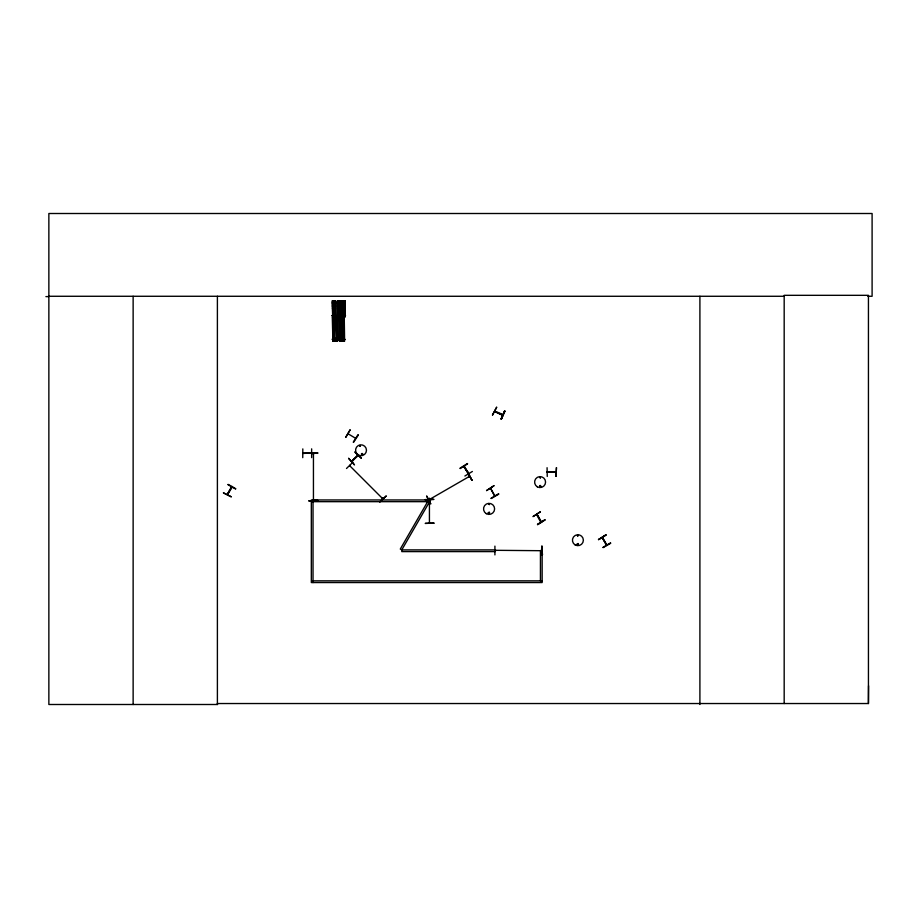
<?xml version="1.0" encoding="UTF-8"?>
<svg xmlns="http://www.w3.org/2000/svg" width="918" height="918" viewBox="0 0 918 918"><rect width="100%" height="100%" fill="white"/><g stroke="black" fill="none" stroke-linecap="round" stroke-linejoin="round"><path stroke-width="1.38" d="M867.808 296.273L872.1 296.273L872.1 213.504L48.861 213.504L48.861 704.496L217.52 704.496L217.405 703.532L868.439 703.532L868.566 685.78M231.451 487.928L231.577 486.884M348.209 433.87L355.645 438.311M349.838 465.426L350.251 466.264L349.896 465.369M382.496 497.958L382.898 498.417M313.141 500.39L313.44 499.403L313.44 500.379M360.258 445.987C359.167 444.14 359.707 447.709 360.223 445.655M361.554 454.226C363.207 452.299 362.105 456.487 361.566 453.928M488.227 512.978C490.43 510.144 489.535 516.042 488.307 512.772M489.535 504.441L488.732 503.982L489.386 504.636M488.502 512.818C489.546 514.964 489.799 511.326 488.617 512.714M539.612 477.417L540.495 477.773L539.704 477.314M540.679 486.196C539.107 487.986 539.807 484.406 540.587 486.058M540.897 486.414C539.428 483.361 538.981 488.514 540.759 486.586M577.055 544.305C579.258 541.471 578.363 547.369 577.135 544.099M578.409 544.443C577.583 542.159 576.952 546.29 578.489 544.305M428.913 499.794C430.129 498.153 429.842 501.113 429.429 499.656M429.785 499.667L428.981 499.748L469.591 476.304M468.823 476.752L469.66 476.614L468.857 476.626M313.084 499.599L313.486 500.195M342.311 340.762L341.714 339.832M382.99 498.577L382.404 497.946L382.99 498.451M227.538 494.676C239.575 475.306 224.899 496.925 227.985 493.941M463.877 466.505L468.387 473.757L467.939 472.804M464.623 466.952L463.819 466.333L468.708 473.413M351.628 461.352L352.661 460.882M357.836 455.144L357.469 455.982M490.579 489.168L490.579 488.284M494.882 495.766L494.469 495.031M541.322 521.94L540.966 521.229M429.773 500.08L429.062 500.058M577.479 535.412C578.283 537.535 578.294 533.794 577.525 535.871M492.53 415.028L496.661 407.282M496.615 407.259L492.484 415.016M495.617 411.803L494.905 411.08M501.871 414.752C505.921 415.039 482.971 406.525 502.639 415.211M504.625 411.023L501.308 419.159L504.602 411.023M500.976 419.01L504.716 411.069M501.274 419.147L505.003 411.207M547.22 471.921L548.264 472.311L547.231 472.231M541.895 550.708L495.135 550.307M228.134 484.383L235.754 488.72M227.32 494.446L231.416 486.999M231.233 496.753L223.361 492.84L231.198 496.81M468.731 473.608L464.221 466.298M536.64 514.539C546.83 534.104 536.353 511.096 537.076 515.319M602.197 537.523L606.5 545.177M345.707 437.266L350.194 429.704L345.811 437.335M357.951 434.753L353.269 442.178M353.545 442.361L358.33 435.006M358.123 455.42L351.72 461.18M357.986 455.558L351.892 461.582M361.485 453.63C361.222 457.003 364.205 452.769 361.692 453.549M547.312 471.921L555.975 471.818L555.138 471.841M555.023 472.311L555.883 471.829M541.804 550.697L541.035 550.364M346.499 468.501L352.753 462.351M379.891 501.894L386.317 495.904L379.8 501.802M348.633 458.357L354.497 464.898L348.622 458.369M354.841 452.149L361.13 458.266M351.697 461.284L357.722 455.202M540.243 477.704L540.3 477.911M463.877 466.367L468.398 473.722M460.228 468.57L467.606 463.819M459.998 468.191L467.434 463.544M464.875 476.017L472.38 471.473M428.981 499.748L429.635 499.335M490.648 488.422L494.561 496.087M491.038 498.256L498.577 493.758M491.199 498.531L498.795 494.148M537.638 524.626L544.994 519.817L537.615 524.591M537.455 524.316L545.017 519.875M598.467 539.543L606.064 535.148M602.977 547.346L610.516 542.859M603.137 547.633L610.734 543.249M303.02 453.09L317.674 452.941M555.815 472.219L547.415 472.311M333.796 316.515L334.198 315.872M334.944 340.544L334.99 339.603M349.632 465.644L382.783 498.795M340.624 300.852L337.239 300.897L337.411 316.744L338.444 316.733M332.373 302.504L335.299 302.481M337.491 302.504L340.417 302.481M342.001 302.504L344.916 302.481M332.385 303.583L335.311 303.548M337.503 303.583L340.429 303.548M342.012 303.583L344.939 303.548M332.396 305.189L335.322 305.155M337.514 305.189L340.44 305.155M342.024 305.189L344.95 305.155M332.408 306.623L335.334 306.589M337.526 306.623L340.452 306.589M342.035 306.623L344.961 306.589M332.431 308.23L335.357 308.196M337.549 308.23L340.475 308.196M342.058 308.23L344.984 308.196M332.511 315.126L335.426 315.092M337.629 315.126L340.555 315.092M342.127 315.126L345.053 315.092M332.018 315.585L335.919 315.54M337.135 315.585L341.037 315.54M332.029 315.7L335.931 315.666M337.147 315.7L341.048 315.666M341.645 315.585L345.547 315.54M332.293 316.744L335.678 316.699L335.437 300.852L332.121 300.897L332.683 316.744M337.64 316.733L340.796 316.699L340.555 300.852M332.546 317.135L332.798 340.899L332.431 317.135L337.503 317.066L337.744 340.819L332.695 340.899M344.353 317.307L339.293 317.387L339.568 341.152L344.617 341.071L344.25 317.318M332.798 319.544L337.181 319.498M339.66 319.797L344.043 319.751M332.821 321.151L337.204 321.105M339.671 321.403L344.055 321.357M332.844 323.561L337.227 323.515M339.694 323.813L344.089 323.767M332.855 325.706L337.25 325.661M339.717 325.959L344.101 325.913M332.89 328.116L337.273 328.07M339.74 328.369L344.124 328.323M333.004 338.455L337.388 338.409M339.855 338.708L344.25 338.662M332.282 339.167L338.134 339.098M332.282 339.35L338.134 339.281M339.132 339.419L344.984 339.35M334.852 339.545L335.552 339.568M339.132 339.603L344.984 339.534M334.875 340.888L335.563 340.876M302.814 448.902L302.745 457.669M308.896 453.32L317.674 453.262M311.638 457.623L311.65 448.845M547.254 476.465L547.071 467.687M494.917 546.118L494.917 554.897M542.435 554.897L541.895 546.118L542.4 554.897M495.043 550.352L495.835 550.352M541.127 550.318L541.918 550.352M495.135 550.754L495.835 550.662M425.195 499.61L433.973 499.392L425.195 499.667M45.9 296.617L48.861 296.606M48.861 296.273L784.179 296.273M311.328 501.664L428.304 501.664L428.304 499.954L311.328 499.954L311.328 582.551L542.148 582.551L542.148 551.603L540.438 551.603L540.438 580.842M313.027 580.842L542.148 580.842M536.984 514.413L541.287 521.814M502.467 415.131L494.733 411.436M227.951 484.693L235.593 489.007M313.44 453.412L313.44 500.287L313.531 499.587M382.714 498.726L382.186 498.267M355.151 451.828L361.359 458.036M467.549 472.598L471.99 480.16M602.506 537.455L606.798 544.89M606.58 545.131L602.242 537.707M490.568 488.365L494.859 495.8M302.837 453.435L317.674 452.895M429.44 500.092L429.429 523.099M344.904 300.852L345.076 316.699M344.743 300.852L344.847 316.71M344.491 300.863L344.732 316.71M344.307 300.863L344.502 316.71M344.181 300.863L344.273 316.71M344.055 316.71L343.16 316.721M343.688 317.318L343.929 341.083M343.481 317.318L343.596 325.706L343.401 317.318M343.607 328.506L343.745 339.683L343.516 328.506M343.206 317.33L343.412 341.083M342.77 300.886L342.953 316.733M342.575 300.897L342.724 316.744M342.391 300.897L342.506 316.744M342.747 341.094L341.404 341.106M342.139 300.897L342.38 316.744M341.978 300.897L342.15 316.744M340.83 317.376L340.899 325.752M340.934 328.552L341.071 339.729M340.417 300.852L340.567 316.699M340.727 317.376L340.808 325.752M340.842 328.552L340.968 339.729M340.337 316.71L340.234 300.852L340.211 316.71M340.486 317.376L340.693 341.14M340.245 317.376L340.257 325.764M340.371 328.564L340.406 339.74M339.821 300.863L340.027 316.71M339.981 317.376L340.222 341.117M339.591 300.863L339.844 316.71M339.867 317.376L340.13 341.14M339.626 317.387L339.935 341.14M339.396 317.387L339.649 341.152M338.432 316.733L337.881 300.897M337.686 300.897L337.996 316.744M337.801 316.744L337.503 300.897L337.491 316.744M337.399 317.066L337.652 340.819M337.204 317.066L337.411 340.819M336.917 317.066L337.181 340.83M336.814 317.066L337.078 340.83M336.539 317.066L336.906 340.83M336.344 317.077L336.608 340.83M336.263 317.077L336.562 340.83M335.977 318.477L336.321 340.83M335.896 340.842L334.554 340.853M335.299 300.852L335.449 316.699M335.047 300.852L335.219 316.71M334.863 300.863L335.104 316.71M334.737 300.863L334.852 316.71L334.496 300.863M334.427 316.71L333.544 316.721M333.991 318.512L334.129 340.876M333.154 300.886L333.314 316.733M333.395 317.123L333.567 340.888M332.924 300.897L333.119 316.744L332.764 300.897M333.36 340.888L333.119 317.123L333.268 340.888M332.58 300.897L332.741 316.744M332.775 317.135L333.027 340.888M541.953 546.118L541.976 554.897M868.439 703.532L868.439 295.321L784.179 295.321L784.179 703.532M699.906 296.273L699.906 704.496M313.027 501.664L313.027 582.551M217.394 296.273L217.394 704.496M133.133 296.273L133.133 704.496M333.257 307.243C334.072 309.722 335.162 305.476 333.257 307.243M334.118 326.647C335.357 330.354 336.986 323.985 334.118 326.647M338.375 307.243C339.19 309.722 340.28 305.476 338.375 307.243M342.873 307.243C343.699 309.722 344.789 305.476 342.873 307.243M340.98 326.9C342.207 330.606 343.848 324.238 340.98 326.9M313.531 454.203L313.141 453.503L313.486 454.203M429.532 498.394L400.294 549.044L401.774 549.893L495.135 549.893L495.135 551.603L401.774 551.603L401.774 549.893L431.012 499.243L429.532 498.394M426.767 496.145L430.783 503.959L426.709 496.179M467.87 472.414L471.886 480.229L467.87 472.414M493.941 485.737L486.586 490.556L493.941 485.737M540.381 511.831L533.002 516.604L540.358 511.796M605.903 534.873L598.525 539.646L605.88 534.838M345.134 300.852L341.748 300.897L341.932 316.744L345.306 316.699L345.122 300.852M556.457 467.629L556.033 476.408L556.457 467.629M555.906 472.173L547.323 472.231L556.01 472.196M317.674 500.356L308.907 500.895L317.674 500.356M433.973 523.191L425.206 523.398L433.973 523.122M344.273 341.071L344.009 317.318L344.227 341.071M343.011 325.718L342.839 317.33L342.907 325.718M343.171 339.694L342.953 328.506L343.057 339.694M333.934 340.888L333.67 317.123L333.888 340.888M575.173 544.936A5.462 5.462 0 0 0 583.366 540.209A5.462 5.462 0 0 0 575.173 535.469A5.462 5.462 0 0 0 575.173 544.936M358.295 454.995A5.462 5.462 0 0 0 366.477 450.268A5.462 5.462 0 0 0 358.295 445.54A5.462 5.462 0 0 0 358.295 454.995M537.34 486.838A5.485 5.485 0 0 0 545.567 482.088A5.485 5.485 0 0 0 537.34 477.349A5.485 5.485 0 0 0 537.34 486.838M486.299 513.678A5.554 5.554 0 0 0 494.618 508.882A5.554 5.554 0 0 0 486.299 504.074A5.554 5.554 0 0 0 486.299 513.678"/></g></svg>
